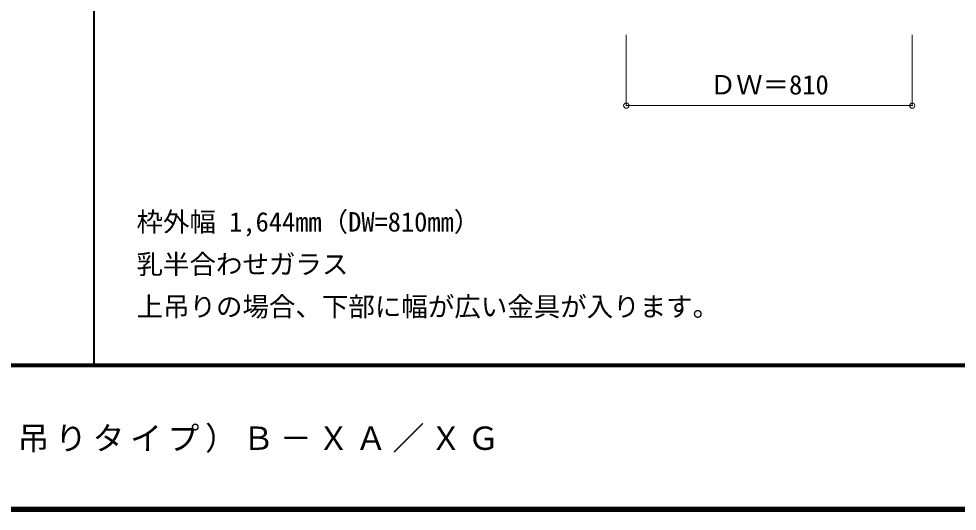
# Model space of a CAD drawing. Units: millimetres, scale not verified. Extents: x -6000 to 5700, y -4307 to 4260.
# Drawn here: x -2909 to -250, y -4205 to -2811 of the extents above; entities that cross this region are included whole.
import ezdxf
from ezdxf.enums import TextEntityAlignment as Align

# ---------------------------------------------------------------- set-up
doc = ezdxf.new("R2010")
doc.units = ezdxf.units.MM
doc.header["$LTSCALE"] = 30
doc.header["$PDMODE"] = 32
doc.header["$PDSIZE"] = 15
for name, color, linetype, lineweight in [('0-A_文字', 7, 'Continuous', 18), ('0-B_寸法', 4, 'Continuous', 9), ('F-1_枠', 6, 'Continuous', 40)]:
    doc.layers.add(name, color=color, linetype=linetype, lineweight=lineweight)
doc.layers.add('F-A_文字', color=7, linetype='Continuous')
doc.styles.add('ＭＳ ゴシック', font='')
doc.styles.get('ＭＳ ゴシック').set_extended_font_data('MS Gothic')

msp = doc.modelspace()

# ---------------------------------------------------------------- linework, layer by layer
at = {"layer": '0-B_寸法'}
for p, q in [((-1188, -3057), (-1188, -2857)), ((-378, -3057), (-378, -2857)), ((-1188, -3057), (-378, -3057))]:
    msp.add_line(p, q, dxfattribs=at)
at = {"layer": '0-B_寸法', "color": 7}
for p in [(-1188, -3057), (-378, -3057)]:
    msp.add_point(p, dxfattribs=at)
at = {"layer": 'F-1_枠'}
for p, q in [((-2695, -3790), (-2695, 4175)), ((5700, -3790), (-6000, -3790)), ((5700, -3795), (-6000, -3795)), ((5700, -4195), (-6000, -4195)), ((5700, -4200), (-6000, -4200)), ((5700, -4205), (-6000, -4205))]:
    msp.add_line(p, q, dxfattribs=at)

# ---------------------------------------------------------------- texts
at = {"layer": '0-A_文字', "style": 'ＭＳ ゴシック'}
for s, p in [('枠外幅 1,644mm（DW=810mm）', (-2575, -3430)), ('乳半合わせガラス', (-2575, -3550)), ('上吊りの場合、下部に幅が広い金具が入ります。', (-2575, -3670))]:
    msp.add_text(s, height=54.99, dxfattribs=at).set_placement(p, align=Align.BOTTOM_LEFT)
at = {"layer": '0-B_寸法', "color": 7, "style": 'ＭＳ ゴシック'}
msp.add_text('ＤＷ＝810', height=54.99, dxfattribs=at).set_placement((-951.75, -3042), align=Align.BOTTOM_LEFT)
at = {"layer": 'F-A_文字', "insert": (-5247.55, -4040), "char_height": 65.98, "attachment_point": 7, "style": 'ＭＳ ゴシック'}
msp.add_mtext('\\T1.18;ドレタス\u3000Ｈ24（3方枠／2方枠）引き違い戸（上吊りタイプ）Ｂ－ＸＡ／ＸＧ', dxfattribs=at)

doc.saveas('drawing.dxf')
